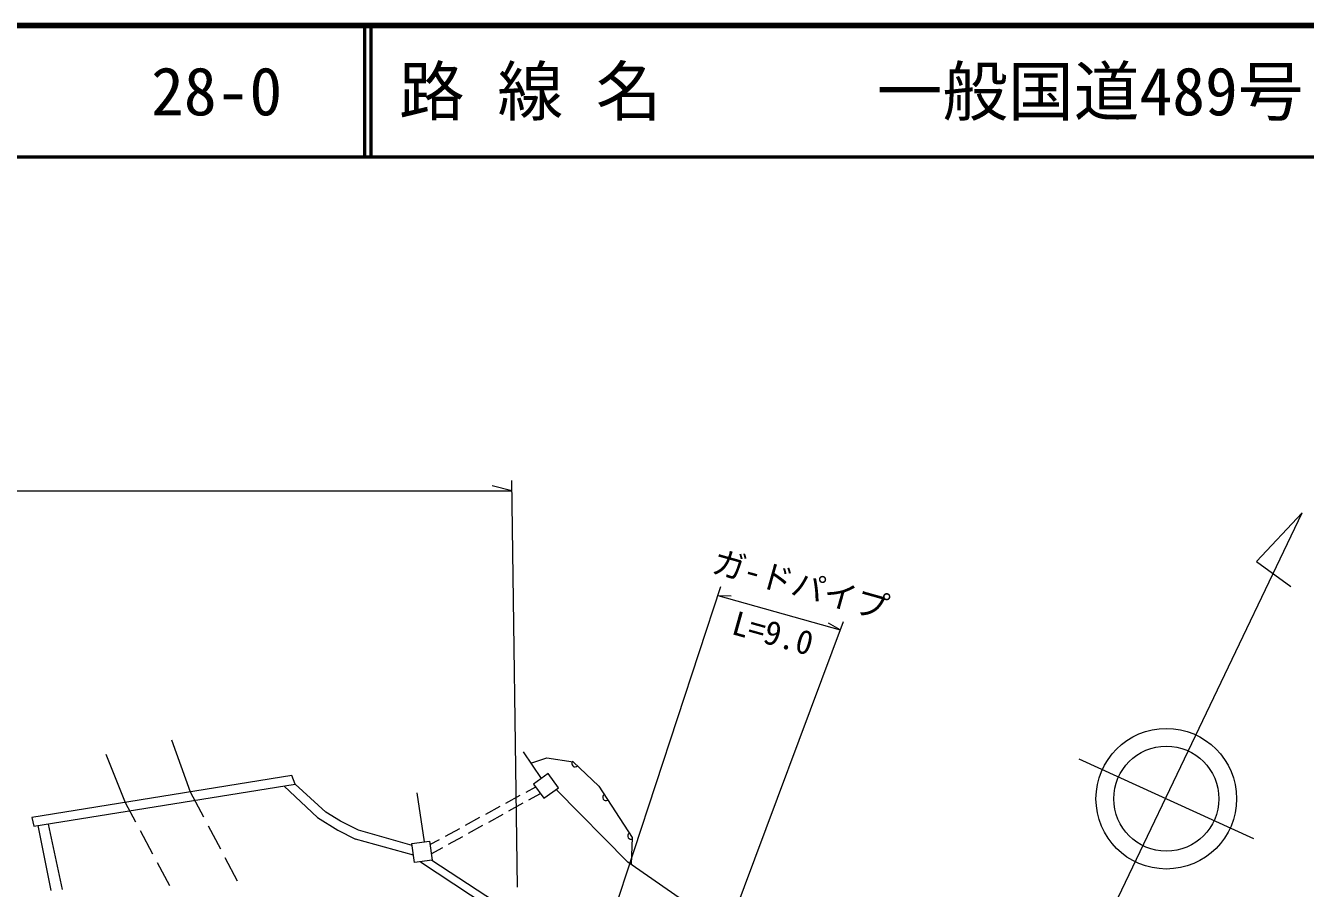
# Model space of a CAD drawing. Units: millimetres, scale not verified. Extents: x 40000 to 680000, y 20000 to 380000.
# Drawn here: x 151970 to 249360, y 314324 to 380000 of the extents above; entities that cross this region are included whole.
import ezdxf
from ezdxf.enums import TextEntityAlignment as Align

# ---------------------------------------------------------------- set-up
doc = ezdxf.new("R2010")
doc.units = ezdxf.units.MM
doc.header["$LTSCALE"] = 1000
for name, color, linetype, lineweight in [('M-BGD', 7, 'Continuous', 13), ('M-STR-HTXT', 7, 'Continuous', 13), ('M-TTL', 2, 'Continuous', 140), ('M-TTL-LINE', 7, 'Continuous', 50)]:
    doc.layers.add(name, color=color, linetype=linetype, lineweight=lineweight)
doc.layers.add('M-TTL-TXT', color=7, linetype='Continuous')
doc.styles.add('ＭＳ ゴシック', font='')
doc.styles.get('ＭＳ ゴシック').set_extended_font_data('MS Gothic')

msp = doc.modelspace()

# ---------------------------------------------------------------- linework, layer by layer
at = {"layer": 'M-BGD'}
for p, q in [((234554, 312459), (249115, 342921)), ((249115, 342921), (245635, 339201)), ((245635, 339201), (248263, 337312)), ((163061, 325623), (164495, 321669)), ((158072, 324538), (159538, 320868)), ((191219, 322688), (189857, 324713)), ((232130, 324193), (245418, 318120)), ((172232, 322919), (152457, 319725)), ((172488, 322248), (172232, 322919)), ((191744, 323062), (190633, 322270)), ((192520, 321973), (191744, 323062)), ((152606, 319050), (172488, 322248)), ((164495, 321669), (165506, 319760)), ((171634, 322111), (174191, 319715)), ((172488, 322248), (174822, 320123)), ((182329, 317868), (181780, 321591)), ((188519, 320815), (189615, 321415)), ((190054, 321654), (190786, 322055)), ((190275, 321067), (191147, 321548)), ((190633, 322270), (191408, 321181)), ((191408, 321181), (192520, 321973)), ((197803, 316312), (192345, 321849)), ((159538, 320868), (160327, 319388)), ((186983, 319975), (188080, 320575)), ((188743, 320220), (189837, 320825)), ((152457, 319725), (152606, 319050)), ((174191, 319715), (175743, 318755)), ((175927, 319439), (174822, 320123)), ((185448, 319136), (186544, 319736)), ((187211, 319374), (188306, 319979)), ((153907, 314160), (152933, 319103)), ((153685, 319223), (154750, 314232)), ((160679, 318726), (161620, 316961)), ((165857, 319097), (166792, 317330)), ((175743, 318755), (177071, 318072)), ((177294, 318768), (175927, 319439)), ((181382, 317600), (177294, 318768)), ((183912, 318296), (185009, 318896)), ((185680, 318528), (186774, 319133)), ((181486, 316852), (177071, 318072)), ((181364, 317734), (182705, 317921)), ((181564, 316293), (181364, 317734)), ((182705, 317921), (182905, 316479)), ((182741, 317656), (183473, 318056)), ((184148, 317682), (185242, 318286)), ((167143, 316667), (168079, 314899)), ((182838, 316959), (183710, 317440)), ((161972, 316299), (162913, 314534)), ((182905, 316479), (181564, 316293)), ((182011, 316355), (188576, 312024)), ((182874, 316475), (189054, 312440)), ((213248, 305633), (197803, 316312))]:
    msp.add_line(p, q, dxfattribs=at)
msp.add_lwpolyline([(190428, 323864), (191640, 324273), (193637, 323962), (195589, 322098), (198119, 318193), (198060, 316135)], dxfattribs=at)
for radius in [5351, 4000]:
    msp.add_circle((238776, 321151), radius, dxfattribs=at)
for centre, start, end in [((193781, 323824), 136.33222, 316.33222), ((196133, 321258), 122.93223, 302.93223), ((198036, 318321), 122.93223, 302.93223)]:
    msp.add_arc(centre, 250, start, end, dxfattribs=at)
at = {"layer": 'M-STR-HTXT'}
for p, q in [((188982, 344583), (187482, 344958)), ((189412, 314411), (188970, 345375)), ((88101, 344583), (188982, 344583)), ((204861, 337269), (196086, 310622)), ((204644, 336611), (213965, 334006)), ((204644, 336611), (205674, 336583)), ((204487, 308640), (214198, 334628)), ((213965, 334006), (213069, 334516))]:
    msp.add_line(p, q, dxfattribs=at)
at = {"layer": 'M-TTL'}
msp.add_line((680000, 380000), (40000, 380000), dxfattribs=at)
at = {"layer": 'M-TTL-LINE'}
for p, q in [((177750, 380000), (177750, 370000)), ((178250, 380000), (178250, 370000)), ((40000, 370000), (680000, 370000))]:
    msp.add_line(p, q, dxfattribs=at)

# ---------------------------------------------------------------- texts
at = {"layer": 'M-STR-HTXT', "style": 'ＭＳ ゴシック'}
for s, p in [('ガ-ドパイプ', (203937, 337884)), ('L=9.0', (205445, 333181))]:
    msp.add_text(s, height=1833, rotation=344.383, dxfattribs=at).set_placement(p, align=Align.BOTTOM_LEFT)
at = {"layer": 'M-TTL-TXT', "style": 'ＭＳ ゴシック'}
for s, p in [('路 線 名', (180380, 375000)), ('一般国道489号', (216734, 375000)), ('28-0', (161521, 375000))]:
    msp.add_text(s, height=3666, dxfattribs=at).set_placement(p, align=Align.MIDDLE_LEFT)

doc.saveas('drawing.dxf')
